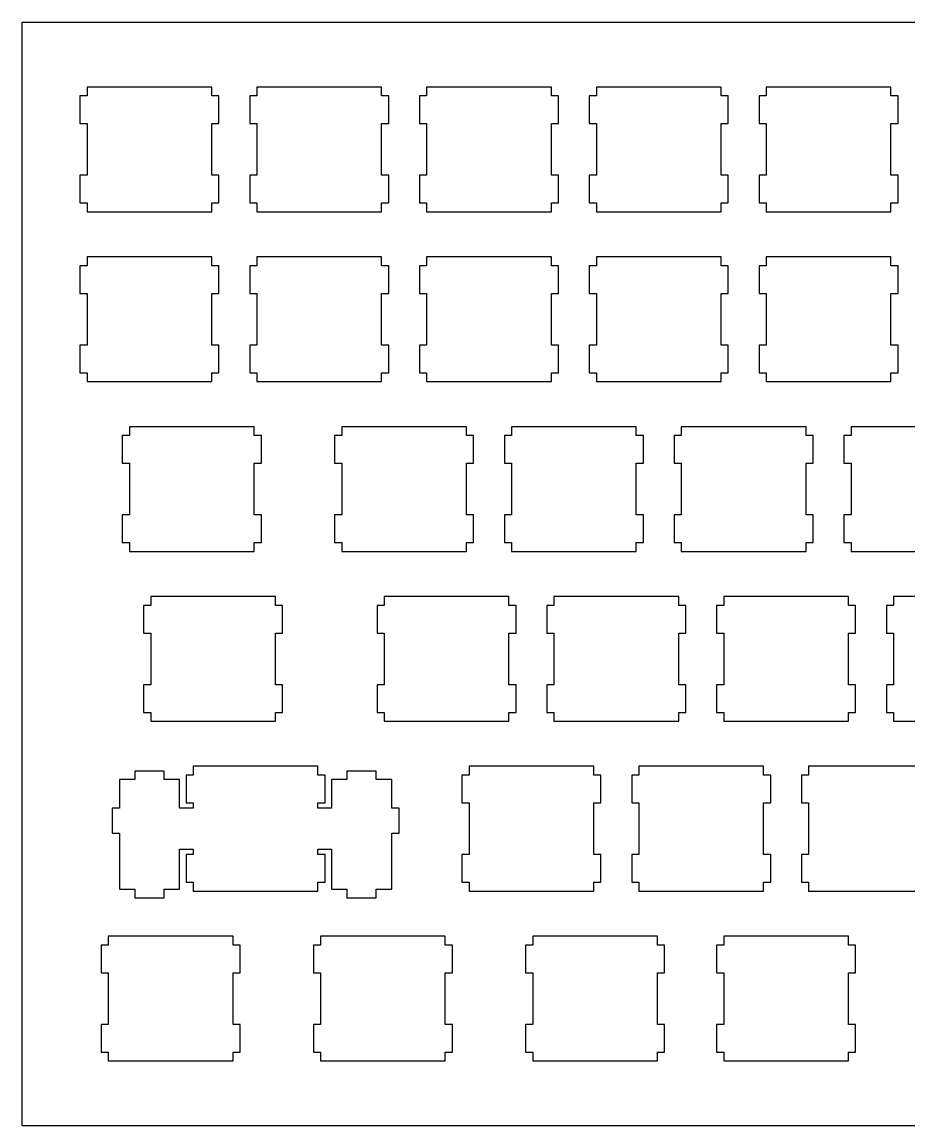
# Model space of a CAD drawing. Extents: x 0 to 295, y 0 to 124.
# Drawn here: x 0.1 to 99.6, y 0.3 to 124.1 of the extents above; entities that cross this region are included whole.
import ezdxf

# ---------------------------------------------------------------- set-up
doc = ezdxf.new("R2010")
doc.units = 0
doc.layers.get('0').update_dxf_attribs({"linetype": 'CONTINUOUS'})

msp = doc.modelspace()

# ---------------------------------------------------------------- linework, layer by layer
at = {"color": 0}
for p, q in [((0.09508, 124.083), (295.37, 124.083)), ((0.09508, 0.25769), (0.09508, 124.083)), ((7.38216, 116.796), (7.38216, 115.796)), ((21.3817, 116.796), (7.38216, 116.796)), ((21.3817, 115.796), (21.3817, 116.796)), ((26.4322, 116.796), (26.4322, 115.796)), ((40.4315, 116.796), (26.4322, 116.796)), ((40.4315, 115.796), (40.4315, 116.796)), ((45.4822, 116.796), (45.4822, 115.796)), ((59.4815, 116.796), (45.4822, 116.796)), ((59.4815, 115.796), (59.4815, 116.796)), ((64.5322, 116.796), (64.5322, 115.796)), ((78.5315, 116.796), (64.5322, 116.796)), ((78.5315, 115.796), (78.5315, 116.796)), ((83.5822, 116.796), (83.5822, 115.796)), ((97.5815, 116.796), (83.5822, 116.796)), ((97.5815, 115.796), (97.5815, 116.796)), ((7.38216, 115.796), (6.58153, 115.796)), ((6.58153, 115.796), (6.58153, 112.696)), ((22.1809, 115.796), (21.3817, 115.796)), ((22.1809, 112.696), (22.1809, 115.796)), ((26.4322, 115.796), (25.6315, 115.796)), ((25.6315, 115.796), (25.6315, 112.696)), ((41.2309, 115.796), (40.4315, 115.796)), ((41.2309, 112.696), (41.2309, 115.796)), ((45.4822, 115.796), (44.6814, 115.796)), ((44.6814, 115.796), (44.6814, 112.696)), ((60.2809, 115.796), (59.4815, 115.796)), ((60.2809, 112.696), (60.2809, 115.796)), ((64.5322, 115.796), (63.7314, 115.796)), ((63.7314, 115.796), (63.7314, 112.696)), ((79.3309, 115.796), (78.5315, 115.796)), ((79.3309, 112.696), (79.3309, 115.796)), ((83.5822, 115.796), (82.7814, 115.796)), ((82.7814, 115.796), (82.7814, 112.696)), ((98.3809, 115.796), (97.5815, 115.796)), ((98.3809, 112.696), (98.3809, 115.796)), ((6.58153, 112.696), (7.38216, 112.696)), ((7.38216, 112.696), (7.38216, 106.896)), ((21.3817, 106.896), (21.3817, 112.696)), ((21.3817, 112.696), (22.1809, 112.696)), ((25.6315, 112.696), (26.4322, 112.696)), ((26.4322, 112.696), (26.4322, 106.896)), ((40.4315, 106.896), (40.4315, 112.696)), ((40.4315, 112.696), (41.2309, 112.696)), ((44.6814, 112.696), (45.4822, 112.696)), ((45.4822, 112.696), (45.4822, 106.896)), ((59.4815, 106.896), (59.4815, 112.696)), ((59.4815, 112.696), (60.2809, 112.696)), ((63.7314, 112.696), (64.5322, 112.696)), ((64.5322, 112.696), (64.5322, 106.896)), ((78.5315, 106.896), (78.5315, 112.696)), ((78.5315, 112.696), (79.3309, 112.696)), ((82.7814, 112.696), (83.5822, 112.696)), ((83.5822, 112.696), (83.5822, 106.896)), ((97.5815, 106.896), (97.5815, 112.696)), ((97.5815, 112.696), (98.3809, 112.696)), ((7.38216, 106.896), (6.58153, 106.896)), ((6.58153, 106.896), (6.58153, 103.797)), ((22.1809, 106.896), (21.3817, 106.896)), ((22.1809, 103.797), (22.1809, 106.896)), ((26.4322, 106.896), (25.6315, 106.896)), ((25.6315, 106.896), (25.6315, 103.797)), ((41.2309, 106.896), (40.4315, 106.896)), ((41.2309, 103.797), (41.2309, 106.896)), ((45.4822, 106.896), (44.6814, 106.896)), ((44.6814, 106.896), (44.6814, 103.797)), ((60.2809, 106.896), (59.4815, 106.896)), ((60.2809, 103.797), (60.2809, 106.896)), ((64.5322, 106.896), (63.7314, 106.896)), ((63.7314, 106.896), (63.7314, 103.797)), ((79.3309, 106.896), (78.5315, 106.896)), ((79.3309, 103.797), (79.3309, 106.896)), ((83.5822, 106.896), (82.7814, 106.896)), ((82.7814, 106.896), (82.7814, 103.797)), ((98.3809, 106.896), (97.5815, 106.896)), ((98.3809, 103.797), (98.3809, 106.896)), ((6.58153, 103.797), (7.38216, 103.797)), ((7.38216, 103.797), (7.38216, 102.796)), ((7.38216, 102.796), (21.3817, 102.796)), ((21.3817, 102.796), (21.3817, 103.797)), ((21.3817, 103.797), (22.1809, 103.797)), ((25.6315, 103.797), (26.4322, 103.797)), ((26.4322, 103.797), (26.4322, 102.796)), ((26.4322, 102.796), (40.4315, 102.796)), ((40.4315, 102.796), (40.4315, 103.797)), ((40.4315, 103.797), (41.2309, 103.797)), ((44.6814, 103.797), (45.4822, 103.797)), ((45.4822, 103.797), (45.4822, 102.796)), ((45.4822, 102.796), (59.4815, 102.796)), ((59.4815, 102.796), (59.4815, 103.797)), ((59.4815, 103.797), (60.2809, 103.797)), ((63.7314, 103.797), (64.5322, 103.797)), ((64.5322, 103.797), (64.5322, 102.796)), ((64.5322, 102.796), (78.5315, 102.796)), ((78.5315, 102.796), (78.5315, 103.797)), ((78.5315, 103.797), (79.3309, 103.797)), ((82.7814, 103.797), (83.5822, 103.797)), ((83.5822, 103.797), (83.5822, 102.796)), ((83.5822, 102.796), (97.5815, 102.796)), ((97.5815, 102.796), (97.5815, 103.797)), ((97.5815, 103.797), (98.3809, 103.797)), ((7.38216, 96.7465), (6.58153, 96.7465)), ((6.58153, 96.7465), (6.58153, 93.6459)), ((7.38216, 97.7456), (7.38216, 96.7465)), ((21.3817, 97.7456), (7.38216, 97.7456)), ((21.3817, 96.7465), (21.3817, 97.7456)), ((22.1809, 96.7465), (21.3817, 96.7465)), ((22.1809, 93.6459), (22.1809, 96.7465)), ((26.4322, 96.7465), (25.6315, 96.7465)), ((25.6315, 96.7465), (25.6315, 93.6459)), ((26.4322, 97.7456), (26.4322, 96.7465)), ((40.4315, 97.7456), (26.4322, 97.7456)), ((40.4315, 96.7465), (40.4315, 97.7456)), ((41.2309, 96.7465), (40.4315, 96.7465)), ((41.2309, 93.6459), (41.2309, 96.7465)), ((45.4822, 96.7465), (44.6814, 96.7465)), ((44.6814, 96.7465), (44.6814, 93.6459)), ((45.4822, 97.7456), (45.4822, 96.7465)), ((59.4815, 97.7456), (45.4822, 97.7456)), ((59.4815, 96.7465), (59.4815, 97.7456)), ((60.2809, 96.7465), (59.4815, 96.7465)), ((60.2809, 93.6459), (60.2809, 96.7465)), ((64.5322, 96.7465), (63.7314, 96.7465)), ((63.7314, 96.7465), (63.7314, 93.6459)), ((64.5322, 97.7456), (64.5322, 96.7465)), ((78.5315, 97.7456), (64.5322, 97.7456)), ((78.5315, 96.7465), (78.5315, 97.7456)), ((79.3309, 96.7465), (78.5315, 96.7465)), ((79.3309, 93.6459), (79.3309, 96.7465)), ((83.5822, 96.7465), (82.7814, 96.7465)), ((82.7814, 96.7465), (82.7814, 93.6459)), ((83.5822, 97.7456), (83.5822, 96.7465)), ((97.5815, 97.7456), (83.5822, 97.7456)), ((97.5815, 96.7465), (97.5815, 97.7456)), ((98.3809, 96.7465), (97.5815, 96.7465)), ((98.3809, 93.6459), (98.3809, 96.7465)), ((6.58153, 93.6459), (7.38216, 93.6459)), ((7.38216, 93.6459), (7.38216, 87.8459)), ((21.3817, 87.8459), (21.3817, 93.6459)), ((21.3817, 93.6459), (22.1809, 93.6459)), ((25.6315, 93.6459), (26.4322, 93.6459)), ((26.4322, 93.6459), (26.4322, 87.8459)), ((40.4315, 87.8459), (40.4315, 93.6459)), ((40.4315, 93.6459), (41.2309, 93.6459)), ((44.6814, 93.6459), (45.4822, 93.6459)), ((45.4822, 93.6459), (45.4822, 87.8459)), ((59.4815, 87.8459), (59.4815, 93.6459)), ((59.4815, 93.6459), (60.2809, 93.6459)), ((63.7314, 93.6459), (64.5322, 93.6459)), ((64.5322, 93.6459), (64.5322, 87.8459)), ((78.5315, 87.8459), (78.5315, 93.6459)), ((78.5315, 93.6459), (79.3309, 93.6459)), ((82.7814, 93.6459), (83.5822, 93.6459)), ((83.5822, 93.6459), (83.5822, 87.8459)), ((97.5815, 87.8459), (97.5815, 93.6459)), ((97.5815, 93.6459), (98.3809, 93.6459)), ((7.38216, 87.8459), (6.58153, 87.8459)), ((6.58153, 87.8459), (6.58153, 84.7467)), ((22.1809, 87.8459), (21.3817, 87.8459)), ((22.1809, 84.7467), (22.1809, 87.8459)), ((26.4322, 87.8459), (25.6315, 87.8459)), ((25.6315, 87.8459), (25.6315, 84.7467)), ((41.2309, 87.8459), (40.4315, 87.8459)), ((41.2309, 84.7467), (41.2309, 87.8459)), ((45.4822, 87.8459), (44.6814, 87.8459)), ((44.6814, 87.8459), (44.6814, 84.7467)), ((60.2809, 87.8459), (59.4815, 87.8459)), ((60.2809, 84.7467), (60.2809, 87.8459)), ((64.5322, 87.8459), (63.7314, 87.8459)), ((63.7314, 87.8459), (63.7314, 84.7467)), ((79.3309, 87.8459), (78.5315, 87.8459)), ((79.3309, 84.7467), (79.3309, 87.8459)), ((83.5822, 87.8459), (82.7814, 87.8459)), ((82.7814, 87.8459), (82.7814, 84.7467)), ((98.3809, 87.8459), (97.5815, 87.8459)), ((98.3809, 84.7467), (98.3809, 87.8459)), ((6.58153, 84.7467), (7.38216, 84.7467)), ((7.38216, 84.7467), (7.38216, 83.7463)), ((21.3817, 83.7463), (21.3817, 84.7467)), ((21.3817, 84.7467), (22.1809, 84.7467)), ((25.6315, 84.7467), (26.4322, 84.7467)), ((26.4322, 84.7467), (26.4322, 83.7463)), ((40.4315, 83.7463), (40.4315, 84.7467)), ((40.4315, 84.7467), (41.2309, 84.7467)), ((44.6814, 84.7467), (45.4822, 84.7467)), ((45.4822, 84.7467), (45.4822, 83.7463)), ((59.4815, 83.7463), (59.4815, 84.7467)), ((59.4815, 84.7467), (60.2809, 84.7467)), ((63.7314, 84.7467), (64.5322, 84.7467)), ((64.5322, 84.7467), (64.5322, 83.7463)), ((78.5315, 83.7463), (78.5315, 84.7467)), ((78.5315, 84.7467), (79.3309, 84.7467)), ((82.7814, 84.7467), (83.5822, 84.7467)), ((83.5822, 84.7467), (83.5822, 83.7463)), ((97.5815, 83.7463), (97.5815, 84.7467)), ((97.5815, 84.7467), (98.3809, 84.7467)), ((7.38216, 83.7463), (21.3817, 83.7463)), ((26.4322, 83.7463), (40.4315, 83.7463)), ((45.4822, 83.7463), (59.4815, 83.7463)), ((64.5322, 83.7463), (78.5315, 83.7463)), ((83.5822, 83.7463), (97.5815, 83.7463)), ((12.1447, 78.6956), (12.1447, 77.6965)), ((26.1441, 78.6956), (12.1447, 78.6956)), ((26.1441, 77.6965), (26.1441, 78.6956)), ((35.9572, 78.6956), (35.9572, 77.6965)), ((49.9565, 78.6956), (35.9572, 78.6956)), ((49.9565, 77.6965), (49.9565, 78.6956)), ((55.0072, 78.6956), (55.0072, 77.6965)), ((69.0065, 78.6956), (55.0072, 78.6956)), ((69.0065, 77.6965), (69.0065, 78.6956)), ((74.0572, 78.6956), (74.0572, 77.6965)), ((88.0565, 78.6956), (74.0572, 78.6956)), ((88.0565, 77.6965), (88.0565, 78.6956)), ((93.1072, 78.6956), (93.1072, 77.6965)), ((107.107, 78.6956), (93.1072, 78.6956)), ((12.1447, 77.6965), (11.344, 77.6965)), ((11.344, 77.6965), (11.344, 74.5959)), ((26.9448, 77.6965), (26.1441, 77.6965)), ((26.9448, 74.5959), (26.9448, 77.6965)), ((35.9572, 77.6965), (35.1565, 77.6965)), ((35.1565, 77.6965), (35.1565, 74.5959)), ((50.7559, 77.6965), (49.9565, 77.6965)), ((50.7559, 74.5959), (50.7559, 77.6965)), ((55.0072, 77.6965), (54.2064, 77.6965)), ((54.2064, 77.6965), (54.2064, 74.5959)), ((69.8059, 77.6965), (69.0065, 77.6965)), ((69.8059, 74.5959), (69.8059, 77.6965)), ((74.0572, 77.6965), (73.2564, 77.6965)), ((73.2564, 77.6965), (73.2564, 74.5959)), ((88.8559, 77.6965), (88.0565, 77.6965)), ((88.8559, 74.5959), (88.8559, 77.6965)), ((93.1072, 77.6965), (92.3064, 77.6965)), ((92.3064, 77.6965), (92.3064, 74.5959)), ((11.344, 74.5959), (12.1447, 74.5959)), ((12.1447, 74.5959), (12.1447, 68.7959)), ((26.1441, 68.7959), (26.1441, 74.5959)), ((26.1441, 74.5959), (26.9448, 74.5959)), ((35.1565, 74.5959), (35.9572, 74.5959)), ((35.9572, 74.5959), (35.9572, 68.7959)), ((49.9565, 68.7959), (49.9565, 74.5959)), ((49.9565, 74.5959), (50.7559, 74.5959)), ((54.2064, 74.5959), (55.0072, 74.5959)), ((55.0072, 74.5959), (55.0072, 68.7959)), ((69.0065, 68.7959), (69.0065, 74.5959)), ((69.0065, 74.5959), (69.8059, 74.5959)), ((73.2564, 74.5959), (74.0572, 74.5959)), ((74.0572, 74.5959), (74.0572, 68.7959)), ((88.0565, 68.7959), (88.0565, 74.5959)), ((88.0565, 74.5959), (88.8559, 74.5959)), ((92.3064, 74.5959), (93.1072, 74.5959)), ((93.1072, 74.5959), (93.1072, 68.7959)), ((12.1447, 68.7959), (11.344, 68.7959)), ((11.344, 68.7959), (11.344, 65.6967)), ((26.9448, 68.7959), (26.1441, 68.7959)), ((26.9448, 65.6967), (26.9448, 68.7959)), ((35.9572, 68.7959), (35.1565, 68.7959)), ((35.1565, 68.7959), (35.1565, 65.6967)), ((50.7559, 68.7959), (49.9565, 68.7959)), ((50.7559, 65.6967), (50.7559, 68.7959)), ((55.0072, 68.7959), (54.2064, 68.7959)), ((54.2064, 68.7959), (54.2064, 65.6967)), ((69.8059, 68.7959), (69.0065, 68.7959)), ((69.8059, 65.6967), (69.8059, 68.7959)), ((74.0572, 68.7959), (73.2564, 68.7959)), ((73.2564, 68.7959), (73.2564, 65.6967)), ((88.8559, 68.7959), (88.0565, 68.7959)), ((88.8559, 65.6967), (88.8559, 68.7959)), ((93.1072, 68.7959), (92.3064, 68.7959)), ((92.3064, 68.7959), (92.3064, 65.6967)), ((11.344, 65.6967), (12.1447, 65.6967)), ((12.1447, 65.6967), (12.1447, 64.6963)), ((26.1441, 64.6963), (26.1441, 65.6967)), ((26.1441, 65.6967), (26.9448, 65.6967)), ((35.1565, 65.6967), (35.9572, 65.6967)), ((35.9572, 65.6967), (35.9572, 64.6963)), ((49.9565, 64.6963), (49.9565, 65.6967)), ((49.9565, 65.6967), (50.7559, 65.6967)), ((54.2064, 65.6967), (55.0072, 65.6967)), ((55.0072, 65.6967), (55.0072, 64.6963)), ((69.0065, 64.6963), (69.0065, 65.6967)), ((69.0065, 65.6967), (69.8059, 65.6967)), ((73.2564, 65.6967), (74.0572, 65.6967)), ((74.0572, 65.6967), (74.0572, 64.6963)), ((88.0565, 64.6963), (88.0565, 65.6967)), ((88.0565, 65.6967), (88.8559, 65.6967)), ((92.3064, 65.6967), (93.1072, 65.6967)), ((93.1072, 65.6967), (93.1072, 64.6963)), ((12.1447, 64.6963), (26.1441, 64.6963)), ((35.9572, 64.6963), (49.9565, 64.6963)), ((55.0072, 64.6963), (69.0065, 64.6963)), ((74.0572, 64.6963), (88.0565, 64.6963)), ((93.1072, 64.6963), (107.107, 64.6963)), ((14.5259, 59.6456), (14.5259, 58.6465)), ((28.5254, 59.6456), (14.5259, 59.6456)), ((28.5254, 58.6465), (28.5254, 59.6456)), ((40.7197, 59.6456), (40.7197, 58.6465)), ((54.719, 59.6456), (40.7197, 59.6456)), ((54.719, 58.6465), (54.719, 59.6456)), ((59.7697, 59.6456), (59.7697, 58.6465)), ((73.769, 59.6456), (59.7697, 59.6456)), ((73.769, 58.6465), (73.769, 59.6456)), ((78.8197, 59.6456), (78.8197, 58.6465)), ((92.819, 59.6456), (78.8197, 59.6456)), ((92.819, 58.6465), (92.819, 59.6456)), ((97.8683, 59.6456), (97.8683, 58.6465)), ((111.869, 59.6456), (97.8683, 59.6456)), ((14.5259, 58.6465), (13.7253, 58.6465)), ((13.7253, 58.6465), (13.7253, 55.5459)), ((29.326, 58.6465), (28.5254, 58.6465)), ((29.326, 55.5459), (29.326, 58.6465)), ((40.7197, 58.6465), (39.9189, 58.6465)), ((39.9189, 58.6465), (39.9189, 55.5459)), ((55.5198, 58.6465), (54.719, 58.6465)), ((55.5198, 55.5459), (55.5198, 58.6465)), ((59.7697, 58.6465), (58.9689, 58.6465)), ((58.9689, 58.6465), (58.9689, 55.5459)), ((74.5698, 58.6465), (73.769, 58.6465)), ((74.5698, 55.5459), (74.5698, 58.6465)), ((78.8197, 58.6465), (78.0189, 58.6465)), ((78.0189, 58.6465), (78.0189, 55.5459)), ((93.6184, 58.6465), (92.819, 58.6465)), ((93.6184, 55.5459), (93.6184, 58.6465)), ((97.8683, 58.6465), (97.0689, 58.6465)), ((97.0689, 58.6465), (97.0689, 55.5459)), ((13.7253, 55.5459), (14.5259, 55.5459)), ((14.5259, 55.5459), (14.5259, 49.7459)), ((28.5254, 49.7459), (28.5254, 55.5459)), ((28.5254, 55.5459), (29.326, 55.5459)), ((39.9189, 55.5459), (40.7197, 55.5459)), ((40.7197, 55.5459), (40.7197, 49.7459)), ((54.719, 49.7459), (54.719, 55.5459)), ((54.719, 55.5459), (55.5198, 55.5459)), ((58.9689, 55.5459), (59.7697, 55.5459)), ((59.7697, 55.5459), (59.7697, 49.7459)), ((73.769, 49.7459), (73.769, 55.5459)), ((73.769, 55.5459), (74.5698, 55.5459)), ((78.0189, 55.5459), (78.8197, 55.5459)), ((78.8197, 55.5459), (78.8197, 49.7459)), ((92.819, 49.7459), (92.819, 55.5459)), ((92.819, 55.5459), (93.6184, 55.5459)), ((97.0689, 55.5459), (97.8683, 55.5459)), ((97.8683, 55.5459), (97.8683, 49.7459)), ((14.5259, 49.7459), (13.7253, 49.7459)), ((13.7253, 49.7459), (13.7253, 46.6467)), ((29.326, 49.7459), (28.5254, 49.7459)), ((29.326, 46.6467), (29.326, 49.7459)), ((40.7197, 49.7459), (39.9189, 49.7459)), ((39.9189, 49.7459), (39.9189, 46.6467)), ((55.5198, 49.7459), (54.719, 49.7459)), ((55.5198, 46.6467), (55.5198, 49.7459)), ((59.7697, 49.7459), (58.9689, 49.7459)), ((58.9689, 49.7459), (58.9689, 46.6467)), ((74.5698, 49.7459), (73.769, 49.7459)), ((74.5698, 46.6467), (74.5698, 49.7459)), ((78.8197, 49.7459), (78.0189, 49.7459)), ((78.0189, 49.7459), (78.0189, 46.6467)), ((93.6184, 49.7459), (92.819, 49.7459)), ((93.6184, 46.6467), (93.6184, 49.7459)), ((97.8683, 49.7459), (97.0689, 49.7459)), ((97.0689, 49.7459), (97.0689, 46.6467)), ((13.7253, 46.6467), (14.5259, 46.6467)), ((14.5259, 46.6467), (14.5259, 45.6463)), ((28.5254, 45.6463), (28.5254, 46.6467)), ((28.5254, 46.6467), (29.326, 46.6467)), ((39.9189, 46.6467), (40.7197, 46.6467)), ((40.7197, 46.6467), (40.7197, 45.6463)), ((54.719, 45.6463), (54.719, 46.6467)), ((54.719, 46.6467), (55.5198, 46.6467)), ((58.9689, 46.6467), (59.7697, 46.6467)), ((59.7697, 46.6467), (59.7697, 45.6463)), ((73.769, 45.6463), (73.769, 46.6467)), ((73.769, 46.6467), (74.5698, 46.6467)), ((78.0189, 46.6467), (78.8197, 46.6467)), ((78.8197, 46.6467), (78.8197, 45.6463)), ((92.819, 45.6463), (92.819, 46.6467)), ((92.819, 46.6467), (93.6184, 46.6467)), ((97.0689, 46.6467), (97.8683, 46.6467)), ((97.8683, 46.6467), (97.8683, 45.6463)), ((14.5259, 45.6463), (28.5254, 45.6463)), ((40.7197, 45.6463), (54.719, 45.6463)), ((59.7697, 45.6463), (73.769, 45.6463)), ((78.8197, 45.6463), (92.819, 45.6463)), ((97.8683, 45.6463), (111.869, 45.6463)), ((16.0376, 40.0459), (12.7372, 40.0459)), ((12.7372, 40.0459), (12.7372, 39.1266)), ((16.0376, 39.1266), (16.0376, 40.0459)), ((19.287, 40.5955), (19.287, 39.5965)), ((33.2879, 40.5955), (19.287, 40.5955)), ((33.2879, 39.5965), (33.2879, 40.5955)), ((39.8378, 40.0459), (36.5372, 40.0459)), ((36.5372, 40.0459), (36.5372, 39.1266)), ((39.8378, 39.1266), (39.8378, 40.0459)), ((50.2447, 40.5955), (50.2447, 39.5965)), ((64.244, 40.5955), (50.2447, 40.5955)), ((64.244, 39.5965), (64.244, 40.5955)), ((69.2947, 40.5955), (69.2947, 39.5965)), ((83.294, 40.5955), (69.2947, 40.5955)), ((83.294, 39.5965), (83.294, 40.5955)), ((88.3447, 40.5955), (88.3447, 39.5965)), ((102.344, 40.5955), (88.3447, 40.5955)), ((12.7372, 39.1266), (11.0119, 39.1266)), ((11.0119, 39.1266), (11.0119, 35.8965)), ((17.7629, 39.1266), (16.0376, 39.1266)), ((17.7629, 35.8965), (17.7629, 39.1266)), ((19.287, 39.5965), (18.4878, 39.5965)), ((18.4878, 39.5965), (18.4878, 36.4959)), ((34.0872, 39.5965), (33.2879, 39.5965)), ((34.0872, 36.4959), (34.0872, 39.5965)), ((36.5372, 39.1266), (34.812, 39.1266)), ((34.812, 39.1266), (34.812, 35.8965)), ((41.5629, 39.1266), (39.8378, 39.1266)), ((41.5629, 35.8965), (41.5629, 39.1266)), ((50.2447, 39.5965), (49.4439, 39.5965)), ((49.4439, 39.5965), (49.4439, 36.4959)), ((65.0448, 39.5965), (64.244, 39.5965)), ((65.0448, 36.4959), (65.0448, 39.5965)), ((69.2947, 39.5965), (68.4939, 39.5965)), ((68.4939, 39.5965), (68.4939, 36.4959)), ((84.0948, 39.5965), (83.294, 39.5965)), ((84.0948, 36.4959), (84.0948, 39.5965)), ((88.3447, 39.5965), (87.5439, 39.5965)), ((87.5439, 39.5965), (87.5439, 36.4959)), ((18.4878, 36.4959), (19.287, 36.4959)), ((19.287, 36.4959), (19.287, 35.8965)), ((33.2879, 35.8965), (33.2879, 36.4959)), ((33.2879, 36.4959), (34.0872, 36.4959)), ((49.4439, 36.4959), (50.2447, 36.4959)), ((50.2447, 36.4959), (50.2447, 30.6958)), ((64.244, 30.6958), (64.244, 36.4959)), ((64.244, 36.4959), (65.0448, 36.4959)), ((68.4939, 36.4959), (69.2947, 36.4959)), ((69.2947, 36.4959), (69.2947, 30.6958)), ((83.294, 30.6958), (83.294, 36.4959)), ((83.294, 36.4959), (84.0948, 36.4959)), ((87.5439, 36.4959), (88.3447, 36.4959)), ((88.3447, 36.4959), (88.3447, 30.6958)), ((11.0119, 35.8965), (10.1878, 35.8965)), ((10.1878, 35.8965), (10.1878, 33.0963)), ((19.287, 35.8965), (17.7629, 35.8965)), ((34.812, 35.8965), (33.2879, 35.8965)), ((42.387, 35.8965), (41.5629, 35.8965)), ((42.387, 33.0963), (42.387, 35.8965)), ((10.1878, 33.0963), (11.0119, 33.0963)), ((11.0119, 33.0963), (11.0119, 26.8263)), ((41.5629, 26.8263), (41.5629, 33.0963)), ((41.5629, 33.0963), (42.387, 33.0963)), ((17.7629, 26.8263), (17.7629, 31.2966)), ((17.7629, 31.2966), (19.287, 31.2966)), ((19.287, 31.2966), (19.287, 30.6958)), ((33.2879, 30.6958), (33.2879, 31.2966)), ((33.2879, 31.2966), (34.812, 31.2966)), ((34.812, 31.2966), (34.812, 26.8263)), ((19.287, 30.6958), (18.4878, 30.6958)), ((18.4878, 30.6958), (18.4878, 27.5966)), ((34.0872, 30.6958), (33.2879, 30.6958)), ((34.0872, 27.5966), (34.0872, 30.6958)), ((50.2447, 30.6958), (49.4439, 30.6958)), ((49.4439, 30.6958), (49.4439, 27.5966)), ((65.0448, 30.6958), (64.244, 30.6958)), ((65.0448, 27.5966), (65.0448, 30.6958)), ((69.2947, 30.6958), (68.4939, 30.6958)), ((68.4939, 30.6958), (68.4939, 27.5966)), ((84.0948, 30.6958), (83.294, 30.6958)), ((84.0948, 27.5966), (84.0948, 30.6958)), ((88.3447, 30.6958), (87.5439, 30.6958)), ((87.5439, 30.6958), (87.5439, 27.5966)), ((18.4878, 27.5966), (19.287, 27.5966)), ((19.287, 27.5966), (19.287, 26.5961)), ((33.2879, 26.5961), (33.2879, 27.5966)), ((33.2879, 27.5966), (34.0872, 27.5966)), ((49.4439, 27.5966), (50.2447, 27.5966)), ((50.2447, 27.5966), (50.2447, 26.5961)), ((64.244, 26.5961), (64.244, 27.5966)), ((64.244, 27.5966), (65.0448, 27.5966)), ((68.4939, 27.5966), (69.2947, 27.5966)), ((69.2947, 27.5966), (69.2947, 26.5961)), ((83.294, 26.5961), (83.294, 27.5966)), ((83.294, 27.5966), (84.0948, 27.5966)), ((87.5439, 27.5966), (88.3447, 27.5966)), ((88.3447, 27.5966), (88.3447, 26.5961)), ((11.0119, 26.8263), (12.7372, 26.8263)), ((12.7372, 26.8263), (12.7372, 25.8465)), ((16.0376, 25.8465), (16.0376, 26.8263)), ((16.0376, 26.8263), (17.7629, 26.8263)), ((19.287, 26.5961), (33.2879, 26.5961)), ((34.812, 26.8263), (36.5372, 26.8263)), ((36.5372, 26.8263), (36.5372, 25.8465)), ((39.8378, 25.8465), (39.8378, 26.8263)), ((39.8378, 26.8263), (41.5629, 26.8263)), ((50.2447, 26.5961), (64.244, 26.5961)), ((69.2947, 26.5961), (83.294, 26.5961)), ((88.3447, 26.5961), (102.344, 26.5961)), ((12.7372, 25.8465), (16.0376, 25.8465)), ((36.5372, 25.8465), (39.8378, 25.8465)), ((9.76203, 21.5456), (9.76203, 20.5466)), ((23.7629, 21.5456), (9.76203, 21.5456)), ((23.7629, 20.5466), (23.7629, 21.5456)), ((33.5759, 21.5456), (33.5759, 20.5466)), ((47.5753, 21.5456), (33.5759, 21.5456)), ((47.5753, 20.5466), (47.5753, 21.5456)), ((57.3871, 21.5456), (57.3871, 20.5466)), ((71.3878, 21.5456), (57.3871, 21.5456)), ((71.3878, 20.5466), (71.3878, 21.5456)), ((78.8197, 21.5456), (78.8197, 20.5466)), ((92.819, 21.5456), (78.8197, 21.5456)), ((92.819, 20.5466), (92.819, 21.5456)), ((9.76203, 20.5466), (8.96278, 20.5466)), ((8.96278, 20.5466), (8.96278, 17.446)), ((24.5622, 20.5466), (23.7629, 20.5466)), ((24.5622, 17.446), (24.5622, 20.5466)), ((33.5759, 20.5466), (32.7753, 20.5466)), ((32.7753, 20.5466), (32.7753, 17.446)), ((48.3761, 20.5466), (47.5753, 20.5466)), ((48.3761, 17.446), (48.3761, 20.5466)), ((57.3871, 20.5466), (56.5877, 20.5466)), ((56.5877, 20.5466), (56.5877, 17.446)), ((72.1872, 20.5466), (71.3878, 20.5466)), ((72.1872, 17.446), (72.1872, 20.5466)), ((78.8197, 20.5466), (78.0189, 20.5466)), ((78.0189, 20.5466), (78.0189, 17.446)), ((93.6184, 20.5466), (92.819, 20.5466)), ((93.6184, 17.446), (93.6184, 20.5466)), ((8.96278, 17.446), (9.76203, 17.446)), ((9.76203, 17.446), (9.76203, 11.6458)), ((23.7629, 11.6458), (23.7629, 17.446)), ((23.7629, 17.446), (24.5622, 17.446)), ((32.7753, 17.446), (33.5759, 17.446)), ((33.5759, 17.446), (33.5759, 11.6458)), ((47.5753, 11.6458), (47.5753, 17.446)), ((47.5753, 17.446), (48.3761, 17.446)), ((56.5877, 17.446), (57.3871, 17.446)), ((57.3871, 17.446), (57.3871, 11.6458)), ((71.3878, 11.6458), (71.3878, 17.446)), ((71.3878, 17.446), (72.1872, 17.446)), ((78.0189, 17.446), (78.8197, 17.446)), ((78.8197, 17.446), (78.8197, 11.6458)), ((92.819, 11.6458), (92.819, 17.446)), ((92.819, 17.446), (93.6184, 17.446)), ((9.76203, 11.6458), (8.96278, 11.6458)), ((8.96278, 11.6458), (8.96278, 8.54661)), ((24.5622, 11.6458), (23.7629, 11.6458)), ((24.5622, 8.54661), (24.5622, 11.6458)), ((33.5759, 11.6458), (32.7753, 11.6458)), ((32.7753, 11.6458), (32.7753, 8.54661)), ((48.3761, 11.6458), (47.5753, 11.6458)), ((48.3761, 8.54661), (48.3761, 11.6458)), ((57.3871, 11.6458), (56.5877, 11.6458)), ((56.5877, 11.6458), (56.5877, 8.54661)), ((72.1872, 11.6458), (71.3878, 11.6458)), ((72.1872, 8.54661), (72.1872, 11.6458)), ((78.8197, 11.6458), (78.0189, 11.6458)), ((78.0189, 11.6458), (78.0189, 8.54661)), ((93.6184, 11.6458), (92.819, 11.6458)), ((93.6184, 8.54661), (93.6184, 11.6458)), ((8.96278, 8.54661), (9.76203, 8.54661)), ((9.76203, 8.54661), (9.76203, 7.54613)), ((9.76203, 7.54613), (23.7629, 7.54613)), ((23.7629, 7.54613), (23.7629, 8.54661)), ((23.7629, 8.54661), (24.5622, 8.54661)), ((32.7753, 8.54661), (33.5759, 8.54661)), ((33.5759, 8.54661), (33.5759, 7.54613)), ((33.5759, 7.54613), (47.5753, 7.54613)), ((47.5753, 7.54613), (47.5753, 8.54661)), ((47.5753, 8.54661), (48.3761, 8.54661)), ((56.5877, 8.54661), (57.3871, 8.54661)), ((57.3871, 8.54661), (57.3871, 7.54613)), ((57.3871, 7.54613), (71.3878, 7.54613)), ((71.3878, 7.54613), (71.3878, 8.54661)), ((71.3878, 8.54661), (72.1872, 8.54661)), ((78.0189, 8.54661), (78.8197, 8.54661)), ((78.8197, 8.54661), (78.8197, 7.54613)), ((78.8197, 7.54613), (92.819, 7.54613)), ((92.819, 7.54613), (92.819, 8.54661)), ((92.819, 8.54661), (93.6184, 8.54661)), ((295.37, 0.25769), (0.09508, 0.25769))]:
    msp.add_line(p, q, dxfattribs=at)

doc.saveas('drawing.dxf')
